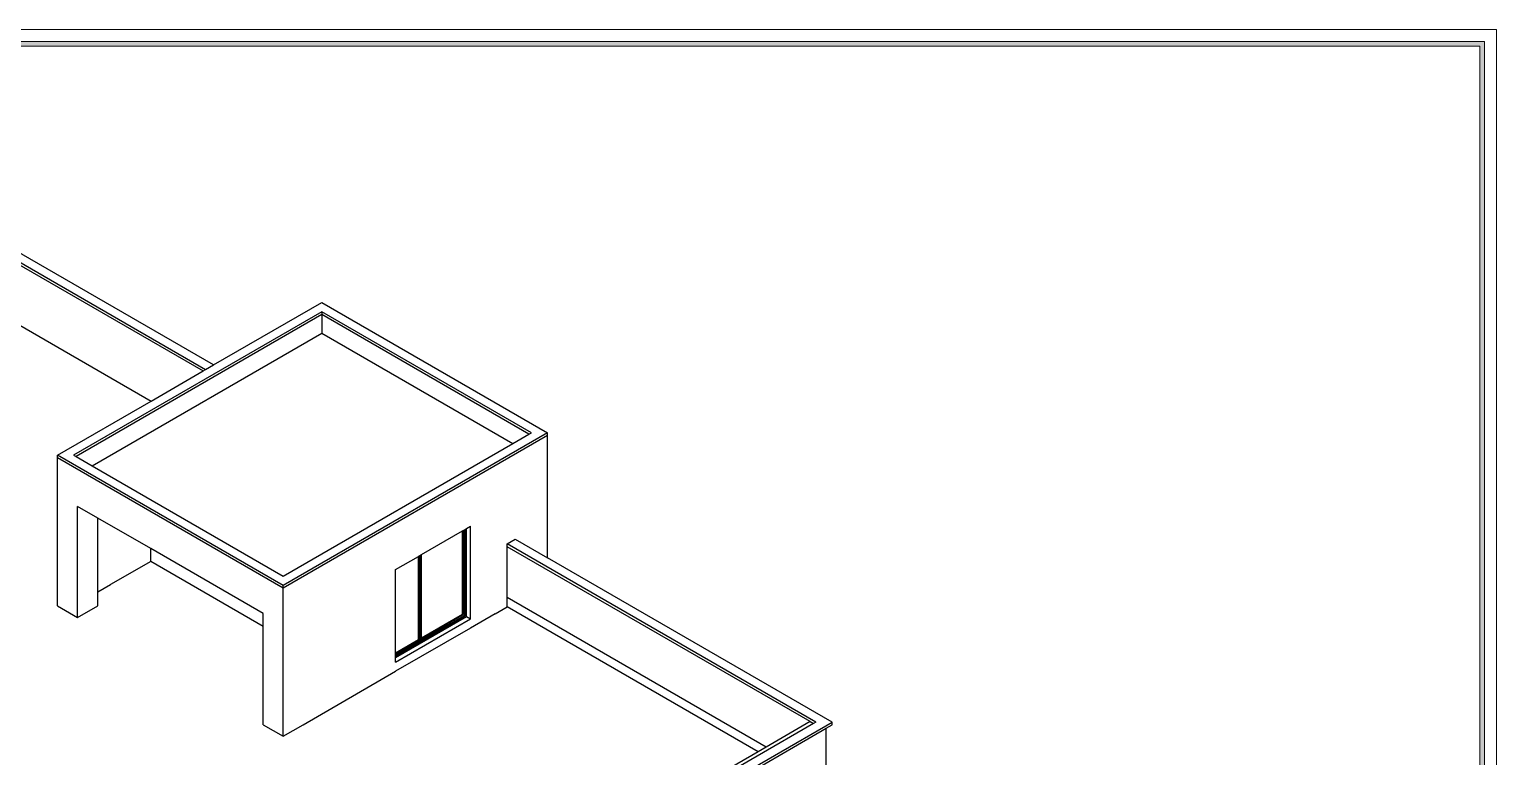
# Model space of a CAD drawing. Header units: metres. Extents: x 294 to 1101, y -498 to -355.
# Drawn here: x 849.22 to 875.13, y -391.74 to -378.91 of the extents above; entities that cross this region are included whole.
import ezdxf

# ---------------------------------------------------------------- set-up
doc = ezdxf.new("R2010")
doc.units = ezdxf.units.M
doc.layers.add('19-JARDINERIA', color=80, linetype='Continuous', lineweight=0)

msp = doc.modelspace()

# ---------------------------------------------------------------- hatches: boundary and pattern name
at = {"layer": '19-JARDINERIA'}
h = msp.add_hatch(color=251, dxfattribs=at)
h.paths.add_polyline_path([(825.399, -414.127), (874.921, -414.127), (874.921, -379.12), (825.399, -379.12)])
h.paths.add_polyline_path([(825.485, -414.041), (874.835, -414.041), (874.835, -379.205), (825.485, -379.205)], flags=16)

# ---------------------------------------------------------------- linework, layer by layer
for p, q in [((847.241, -381.974), (852.33, -384.912)), ((847.241, -382.023), (852.288, -384.937)), ((852.471, -384.831), (847.383, -381.893)), ((852.471, -384.831), (854.381, -383.728)), ((854.381, -383.728), (858.366, -386.029)), ((848.667, -383.908), (851.368, -385.467)), ((854.381, -383.892), (849.998, -386.422)), ((854.381, -383.941), (850.041, -386.446)), ((858.083, -386.029), (854.381, -383.892)), ((854.381, -383.892), (854.381, -383.941)), ((858.04, -386.053), (854.381, -383.941)), ((854.381, -383.941), (854.381, -384.267)), ((850.324, -386.609), (854.381, -384.267)), ((854.381, -384.267), (857.757, -386.217)), ((852.33, -384.912), (852.471, -384.831)), ((851.51, -385.386), (852.288, -384.937)), ((852.288, -384.937), (852.33, -384.912)), ((851.368, -385.467), (851.51, -385.386)), ((849.716, -386.422), (851.368, -385.467)), ((858.366, -386.029), (853.7, -388.722)), ((858.366, -386.078), (853.7, -388.771)), ((857.757, -386.217), (858.04, -386.053)), ((858.04, -386.053), (858.083, -386.029)), ((858.366, -386.078), (858.366, -386.029)), ((858.366, -386.405), (858.366, -386.078)), ((853.7, -388.722), (849.716, -386.422)), ((849.716, -386.471), (849.716, -386.422)), ((849.998, -386.422), (850.041, -386.446)), ((853.7, -388.559), (857.757, -386.217)), ((858.366, -386.731), (858.366, -386.405)), ((853.7, -388.771), (849.716, -386.471)), ((849.716, -386.797), (849.716, -386.471)), ((850.041, -386.446), (850.324, -386.609)), ((850.324, -386.609), (853.7, -388.559)), ((849.716, -387.124), (849.716, -386.797)), ((858.366, -388.233), (858.366, -386.731)), ((849.716, -389.083), (849.716, -387.124)), ((850.069, -389.288), (850.069, -387.328)), ((850.423, -387.532), (850.069, -387.328)), ((850.423, -388.838), (850.423, -387.532)), ((851.36, -388.073), (850.423, -387.532)), ((856.901, -387.74), (856.915, -387.732)), ((856.915, -387.732), (856.936, -387.72)), ((856.915, -389.259), (856.915, -387.732)), ((856.936, -387.72), (857.007, -387.679)), ((856.936, -389.271), (856.936, -387.72)), ((857.007, -389.312), (857.007, -387.679)), ((856.144, -388.177), (856.865, -387.761)), ((856.865, -387.761), (856.879, -387.752)), ((856.865, -389.23), (856.865, -387.761)), ((856.879, -387.752), (856.901, -387.74)), ((856.879, -389.238), (856.879, -387.752)), ((856.901, -389.251), (856.901, -387.74)), ((857.658, -387.989), (857.8, -387.907)), ((857.658, -388.038), (857.658, -387.989)), ((863.111, -391.136), (857.658, -387.989)), ((857.8, -387.907), (858.366, -388.233)), ((851.36, -388.298), (851.36, -388.073)), ((853.347, -389.22), (851.36, -388.073)), ((855.685, -388.442), (856.087, -388.21)), ((856.087, -388.21), (856.102, -388.202)), ((856.087, -389.679), (856.087, -388.21)), ((856.102, -388.202), (856.116, -388.193)), ((856.102, -389.688), (856.102, -388.202)), ((856.116, -388.193), (856.13, -388.185)), ((856.116, -388.193), (856.116, -389.704)), ((856.13, -388.185), (856.144, -388.177)), ((856.13, -388.185), (856.13, -389.712)), ((856.144, -389.647), (856.144, -388.177)), ((857.658, -388.936), (857.658, -388.038)), ((863.009, -391.127), (857.658, -388.038)), ((863.394, -391.136), (858.366, -388.233)), ((851.36, -388.298), (850.652, -388.706)), ((853.347, -389.445), (851.36, -388.298)), ((855.685, -389.912), (855.685, -388.442)), ((850.423, -388.838), (850.652, -388.706)), ((853.7, -388.771), (853.7, -388.722)), ((850.423, -389.083), (850.423, -388.838)), ((853.7, -389.098), (853.7, -388.771)), ((857.658, -389.099), (857.658, -388.936)), ((862.232, -391.576), (857.658, -388.936)), ((849.716, -389.083), (850.069, -389.288)), ((850.069, -389.288), (850.423, -389.083)), ((853.347, -389.445), (853.347, -389.22)), ((853.7, -389.425), (853.7, -389.098)), ((855.685, -389.993), (856.936, -389.271)), ((856.144, -389.647), (856.865, -389.23)), ((856.144, -389.663), (856.879, -389.238)), ((856.144, -389.688), (856.901, -389.251)), ((856.144, -389.704), (856.915, -389.259)), ((856.879, -389.238), (856.865, -389.23)), ((856.915, -389.259), (856.901, -389.251)), ((856.936, -389.271), (857.007, -389.312)), ((857.446, -389.221), (857.007, -389.475)), ((857.446, -389.221), (857.658, -389.099)), ((862.09, -391.658), (857.658, -389.099)), ((853.347, -390.261), (853.347, -389.445)), ((853.7, -391.384), (853.7, -389.425)), ((855.685, -390.075), (857.007, -389.312)), ((857.007, -389.475), (855.685, -390.238)), ((855.685, -389.912), (856.087, -389.679)), ((855.685, -389.928), (856.102, -389.688)), ((855.685, -389.953), (856.116, -389.704)), ((855.685, -389.969), (856.13, -389.712)), ((856.102, -389.688), (856.087, -389.679)), ((856.13, -389.712), (856.116, -389.704)), ((856.13, -389.712), (856.144, -389.704)), ((856.144, -389.663), (856.144, -389.647)), ((856.144, -389.663), (856.144, -389.688)), ((856.144, -389.688), (856.144, -389.704)), ((855.685, -389.928), (855.685, -389.912)), ((855.685, -389.953), (855.685, -389.928)), ((855.685, -389.969), (855.685, -389.953)), ((855.685, -389.993), (855.685, -389.969)), ((855.685, -390.075), (855.685, -389.993)), ((853.347, -391.18), (853.347, -390.261)), ((854.054, -391.18), (855.685, -390.238)), ((853.347, -391.18), (853.7, -391.384)), ((853.7, -391.384), (854.054, -391.18)), ((863.068, -391.161), (860.699, -392.529)), ((860.805, -392.631), (863.394, -391.136)), ((860.826, -392.668), (863.292, -391.244)), ((863.009, -391.127), (862.232, -391.576)), ((863.009, -391.127), (863.068, -391.161)), ((863.111, -391.136), (863.068, -391.161)), ((863.292, -391.244), (863.394, -391.185)), ((863.292, -392.025), (863.292, -391.244)), ((863.394, -391.185), (863.394, -391.136)), ((862.232, -391.576), (862.09, -391.658)), ((862.09, -391.658), (860.642, -392.494))]:
    msp.add_line(p, q)
at = {"layer": '19-JARDINERIA', "color": 251}
for points in [[(825.186, -414.34), (875.134, -414.34), (875.134, -378.907), (825.186, -378.907)], [(825.399, -414.127), (874.921, -414.127), (874.921, -379.12), (825.399, -379.12)], [(825.485, -414.041), (874.835, -414.041), (874.835, -379.205), (825.485, -379.205)]]:
    msp.add_lwpolyline(points, close=True, dxfattribs=at)

doc.saveas('drawing.dxf')
